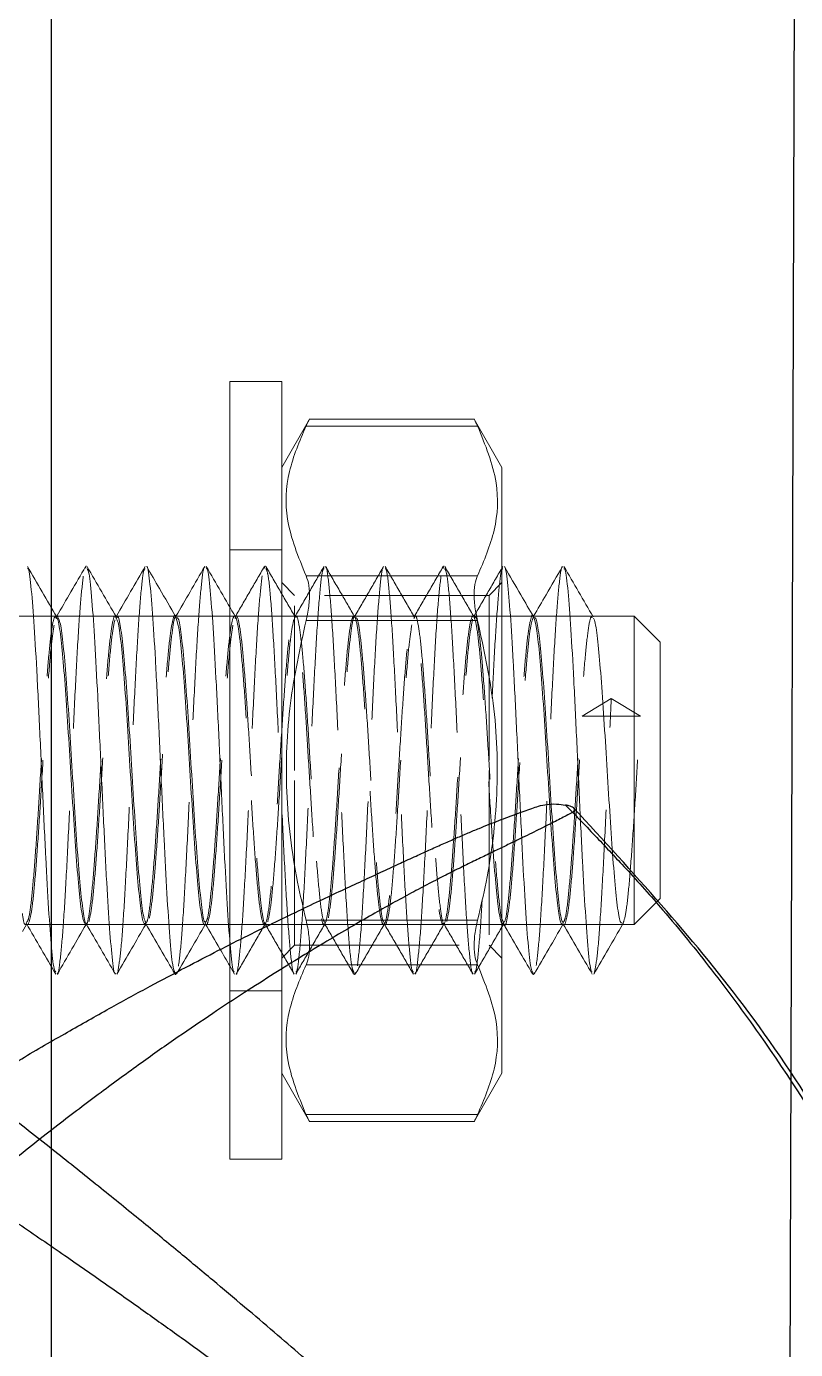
# Model space of a CAD drawing. Header units: millimetres. Extents: x 8981 to 59433, y 5244 to 14154.
# Drawn here: x 10676.2 to 10705.9, y 11665.5 to 11716.5 of the extents above; entities that cross this region are included whole.
import ezdxf

# ---------------------------------------------------------------- set-up
doc = ezdxf.new("R2010")
doc.units = ezdxf.units.MM
doc.linetypes.add('DASHED', pattern=[19.05, 12.7, -6.35])
doc.linetypes.add('HIDDEN', pattern=[9.525, 6.35, -3.175])
doc.layers.add('1实线层', color=7, linetype='Continuous', lineweight=30)
doc.layers.add('2虚线层', color=6, linetype='DASHED')
doc.layers.add('6细线层', color=4, linetype='Continuous')

# ---------------------------------------------------------------- blocks, each defined once
blk = doc.blocks.new('BD-10-630')
at = {"layer": 'Defpoints', "color": 7, "linetype": 'HIDDEN', "lineweight": 0}
for p, q in [((5.946, -63.264), (5.946, -49.508)), ((5.946, -63.246), (5.95, -61.006)), ((-5.946, -62.114), (-5.915, -62.132)), ((-5.946, -62.133), (-5.946, -64.395)), ((5.946, -63.283), (5.913, -63.264)), ((5.946, -65.545), (5.95, -63.305)), ((5.946, -65.564), (5.946, -63.319)), ((-5.946, -64.414), (-5.913, -64.434)), ((-5.946, -64.433), (-5.946, -66.695)), ((5.946, -65.583), (5.919, -65.568)), ((5.946, -67.845), (5.95, -65.605)), ((5.946, -67.864), (5.946, -65.606)), ((-5.946, -66.714), (-5.908, -66.736)), ((-5.946, -66.733), (-5.946, -68.995)), ((5.946, -67.883), (5.918, -67.867)), ((5.946, -81.659), (5.946, -67.899)), ((5.946, -70.145), (5.95, -67.905)), ((-5.946, -69.014), (-5.915, -69.032)), ((-5.946, -69.033), (-5.946, -80.495)), ((-8.5, -69.961), (-8.5, -71.961)), ((-7.545, -69.961), (-7.859, -70.143)), ((5.946, -72.445), (5.95, -70.205)), ((8.5, -71.961), (8.5, -69.961)), ((7.79, -71.292), (7.887, -71.321)), ((-7.246, -71.961), (-6.746, -72.461)), ((-6.746, -72.461), (0, -72.461)), ((-6.746, -72.461), (-6.746, -79.961)), ((0, -72.461), (6.746, -72.461)), ((6.746, -72.461), (7.246, -71.961)), ((6.746, -79.961), (6.746, -72.461)), ((-13.279, -79.519), (-13.279, -72.902)), ((-7.506, -79.519), (-7.506, -72.902)), ((-5.774, -79.519), (-5.774, -72.902)), ((5.774, -79.519), (5.774, -72.902)), ((5.946, -74.745), (5.95, -72.505)), ((7.506, -79.519), (7.506, -72.902)), ((13.279, -79.519), (13.279, -72.902)), ((-7.887, -74.772), (-7.792, -74.802)), ((5.946, -77.045), (5.95, -74.805)), ((5.946, -79.346), (5.95, -77.106)), ((7.786, -78.192), (7.887, -78.223)), ((5.946, -81.645), (5.95, -79.405)), ((-6.746, -79.961), (-7.246, -80.461)), ((0, -79.961), (-6.746, -79.961)), ((6.746, -79.961), (0, -79.961)), ((7.246, -80.461), (6.746, -79.961)), ((-5.946, -80.533), (-5.946, -82.795)), ((5.946, -81.683), (5.918, -81.667)), ((5.946, -83.964), (5.946, -81.664)), ((5.946, -83.946), (5.95, -81.706)), ((-5.946, -82.814), (-5.914, -82.833)), ((-5.946, -82.833), (-5.946, -85.095)), ((2.086, -83.561), (2.085, -85.801)), ((2.766, -84.68), (2.086, -83.561)), ((2.085, -85.801), (2.766, -84.68)), ((-5.946, -85.114), (-5.913, -85.133))]:
    blk.add_line(p, q, dxfattribs=at)
at = {"layer": 'Defpoints', "color": 7, "linetype": 'Continuous', "lineweight": 15}
for p, q in [((-6.211, -61.961), (-5.946, -62.114)), ((-5.946, -62.095), (-5.946, -62.133)), ((5.946, -63.319), (5.946, -63.264)), ((-5.946, -64.395), (-5.946, -64.433)), ((7.794, -64.392), (7.887, -64.419)), ((5.946, -65.606), (5.946, -65.564)), ((-5.946, -66.695), (-5.946, -66.733)), ((-7.887, -67.87), (-7.789, -67.902)), ((5.946, -67.899), (5.946, -67.864)), ((-5.946, -68.995), (-5.946, -69.033)), ((-15, -69.961), (-15, -71.961)), ((15, -69.961), (-15, -69.961)), ((15, -71.961), (15, -69.961)), ((15, -71.961), (-15, -71.961)), ((-11.685, -71.961), (-13.547, -73.035)), ((13.547, -73.035), (11.685, -71.961)), ((-13.279, -79.519), (-13.279, -72.902)), ((-7.506, -79.519), (-7.506, -72.902)), ((-5.774, -79.519), (-5.774, -72.902)), ((5.774, -79.519), (5.774, -72.902)), ((7.506, -79.519), (7.506, -72.902)), ((13.279, -79.519), (13.279, -72.902)), ((-13.547, -73.025), (-13.547, -79.396)), ((13.547, -79.396), (13.547, -73.025)), ((-13.547, -79.386), (-11.685, -80.461)), ((11.685, -80.461), (13.547, -79.386)), ((11.685, -80.461), (-11.685, -80.461)), ((-5.946, -80.495), (-5.946, -80.533)), ((-5.72, -80.461), (-5.861, -80.519)), ((-7.887, -81.674), (-7.795, -81.702)), ((5.946, -81.664), (5.946, -81.659)), ((-5.946, -82.795), (-5.946, -82.833)), ((5.946, -85.561), (5.946, -83.964)), ((-5.946, -85.095), (-5.946, -85.561)), ((-5.946, -85.561), (-4.946, -86.561)), ((-5.946, -85.561), (-0.908, -85.561)), ((-0.908, -85.561), (5.946, -85.561)), ((4.946, -86.561), (5.946, -85.561)), ((-0.756, -86.561), (-4.946, -86.561)), ((4.946, -86.561), (-0.756, -86.561))]:
    blk.add_line(p, q, dxfattribs=at)
at = {"layer": 'Defpoints', "color": 7, "linetype": 'HIDDEN', "lineweight": 0, "flags": 128}
for points in [[(-5.95, -62.155), (-5.948, -63.275), (-5.946, -64.395)], [(-5.95, -64.456), (-5.948, -65.576), (-5.946, -66.696)], [(-5.95, -66.755), (-5.948, -67.875), (-5.946, -68.995)], [(-5.95, -69.056), (-5.948, -70.176), (-5.946, -71.296)], [(-5.95, -71.355), (-5.948, -72.475), (-5.946, -73.595)], [(-5.95, -73.656), (-5.948, -74.776), (-5.946, -75.896)], [(-5.95, -75.955), (-5.948, -77.075), (-5.946, -78.195)], [(-5.95, -78.255), (-5.948, -79.376), (-5.946, -80.495)], [(-5.95, -80.555), (-5.948, -81.675), (-5.946, -82.795)], [(-5.95, -82.855), (-5.948, -83.975), (-5.946, -85.095)]]:
    blk.add_lwpolyline(points, dxfattribs=at)
at = {"layer": 'Defpoints', "color": 7, "linetype": 'Continuous', "lineweight": 15}
for points, knots in [([(-5.913, -62.114), (-6.237, -62.302), (-6.886, -62.679), (-7.534, -63.055), (-7.859, -63.243)], [0, 0, 0, 0, 0.499783, 1, 1, 1, 1]), ([(7.782, -62.151), (7.782, -62.164), (7.785, -62.214), (7.042, -62.303), (5.629, -62.413), (3.651, -62.525), (1.352, -62.637), (-1.077, -62.747), (-3.401, -62.86), (-5.427, -62.97), (-6.909, -63.083), (-7.728, -63.171), (-7.759, -63.225), (-7.768, -63.242)], [0, 0, 0, 0, 0.036464, 0.138728, 0.240667, 0.342787, 0.444886, 0.546845, 0.649091, 0.750905, 0.853278, 0.954968, 1, 1, 1, 1]), ([(-5.527, -61.961), (-5.565, -61.965), (-5.886, -62.007), (-6.025, -62.066), (-5.889, -62.117), (-5.851, -62.131)], [0, 0, 0, 0, 0.086194, 0.744417, 1, 1, 1, 1]), ([(5.915, -63.282), (6.24, -63.093), (6.89, -62.716), (7.54, -62.34), (7.865, -62.151)], [0, 0, 0, 0, 0.499769, 1, 1, 1, 1]), ([(-7.863, -63.303), (-7.538, -63.491), (-6.898, -63.862), (-6.259, -64.232), (-5.946, -64.414)], [0, 0, 0, 0, 0.50889, 1, 1, 1, 1]), ([(5.937, -63.305), (5.895, -63.339), (5.807, -63.41), (5.006, -63.523), (3.773, -63.631), (2.187, -63.746), (0.398, -63.854), (-1.423, -63.968), (-3.117, -64.076), (-4.529, -64.19), (-5.495, -64.299), (-5.962, -64.39), (-5.902, -64.441), (-5.885, -64.455)], [0, 0, 0, 0, 0.091462, 0.188801, 0.284955, 0.382258, 0.478461, 0.575708, 0.671981, 0.769152, 0.865517, 0.962592, 1, 1, 1, 1]), ([(5.861, -63.281), (5.86, -63.291), (5.857, -63.338), (5.305, -63.424), (4.244, -63.534), (2.752, -63.646), (1.019, -63.758), (-0.811, -63.868), (-2.564, -63.981), (-4.088, -64.091), (-5.219, -64.204), (-5.897, -64.309), (-5.905, -64.379), (-5.909, -64.412)], [0, 0, 0, 0, 0.027076, 0.125768, 0.224146, 0.322699, 0.421232, 0.51963, 0.618305, 0.716561, 0.815359, 0.913496, 1, 1, 1, 1]), ([(7.86, -64.393), (7.535, -64.205), (6.897, -63.835), (6.259, -63.465), (5.946, -63.283)], [0, 0, 0, 0, 0.508892, 1, 1, 1, 1]), ([(-5.915, -64.416), (-6.24, -64.604), (-6.889, -64.98), (-7.538, -65.357), (-7.863, -65.545)], [0, 0, 0, 0, 0.499745, 1, 1, 1, 1]), ([(7.779, -64.455), (7.734, -64.479), (7.621, -64.54), (6.629, -64.642), (5.004, -64.75), (2.899, -64.865), (0.528, -64.972), (-1.887, -65.087), (-4.131, -65.195), (-6.009, -65.309), (-7.268, -65.418), (-7.874, -65.499), (-7.829, -65.54), (-7.824, -65.544)], [0, 0, 0, 0, 0.067579, 0.170405, 0.271984, 0.374773, 0.476404, 0.579133, 0.680838, 0.783487, 0.885288, 0.987837, 1, 1, 1, 1]), ([(5.909, -65.586), (6.233, -65.397), (6.883, -65.02), (7.534, -64.643), (7.859, -64.455)], [0, 0, 0, 0, 0.499758, 1, 1, 1, 1]), ([(-7.857, -65.606), (-7.532, -65.794), (-6.895, -66.164), (-6.258, -66.533), (-5.946, -66.714)], [0, 0, 0, 0, 0.510169, 1, 1, 1, 1]), ([(5.844, -65.585), (5.813, -65.606), (5.728, -65.664), (4.995, -65.763), (3.773, -65.871), (2.185, -65.986), (0.398, -66.093), (-1.422, -66.208), (-3.115, -66.316), (-4.524, -66.43), (-5.498, -66.539), (-5.98, -66.638), (-5.898, -66.697), (-5.867, -66.719)], [0, 0, 0, 0, 0.0570373, 0.1557582, 0.2532773, 0.3519611, 0.4495304, 0.5481571, 0.6457977, 0.7443475, 0.8420805, 0.9405336, 1, 1, 1, 1]), ([(5.892, -65.605), (5.909, -65.616), (5.982, -65.664), (5.558, -65.746), (4.645, -65.861), (3.261, -65.969), (1.594, -66.084), (-0.229, -66.191), (-2.022, -66.307), (-3.641, -66.414), (-4.901, -66.529), (-5.703, -66.627), (-5.817, -66.692), (-5.865, -66.719)], [0, 0, 0, 0, 0.0292378, 0.1286883, 0.2290712, 0.3284395, 0.4288896, 0.5281972, 0.628694, 0.7279627, 0.828486, 0.9277373, 1, 1, 1, 1]), ([(7.865, -66.696), (7.541, -66.508), (6.901, -66.138), (6.261, -65.766), (5.946, -65.583)], [0, 0, 0, 0, 0.507258, 1, 1, 1, 1]), ([(-5.92, -66.718), (-6.244, -66.906), (-6.893, -67.283), (-7.541, -67.659), (-7.866, -67.847)], [0, 0, 0, 0, 0.499789, 1, 1, 1, 1]), ([(7.854, -66.754), (7.855, -66.755), (7.909, -66.793), (7.347, -66.865), (6.163, -66.98), (4.322, -67.088), (2.113, -67.203), (-0.303, -67.31), (-2.68, -67.425), (-4.826, -67.533), (-6.499, -67.648), (-7.583, -67.748), (-7.737, -67.816), (-7.805, -67.846)], [0, 0, 0, 0, 0.0017281, 0.1032242, 0.2056689, 0.3070815, 0.4095944, 0.5109453, 0.6135058, 0.714817, 0.8174045, 0.918698, 1, 1, 1, 1]), ([(5.912, -67.884), (6.277, -67.672), (6.926, -67.295), (7.576, -66.919), (7.86, -66.754)], [0, 0, 0, 0, 0.562532, 1, 1, 1, 1]), ([(-7.864, -67.902), (-7.539, -68.09), (-6.899, -68.461), (-6.26, -68.832), (-5.946, -69.014)], [0, 0, 0, 0, 0.508318, 1, 1, 1, 1]), ([(5.9, -67.883), (5.799, -67.918), (5.591, -67.989), (4.627, -68.101), (3.263, -68.209), (1.592, -68.324), (-0.228, -68.431), (-2.022, -68.547), (-3.633, -68.654), (-4.916, -68.769), (-5.716, -68.876), (-6.036, -68.968), (-5.891, -69.018), (-5.853, -69.032)], [0, 0, 0, 0, 0.091473, 0.18885, 0.285244, 0.382687, 0.479021, 0.576509, 0.672806, 0.77032, 0.8666, 0.96412, 1, 1, 1, 1]), ([(5.886, -67.904), (5.89, -67.927), (5.901, -67.987), (5.303, -68.086), (4.216, -68.197), (2.721, -68.309), (0.982, -68.42), (-0.85, -68.531), (-2.599, -68.643), (-4.122, -68.753), (-5.227, -68.866), (-5.824, -68.951), (-5.846, -69.001), (-5.852, -69.014)], [0, 0, 0, 0, 0.063035, 0.163575, 0.263707, 0.36411, 0.464397, 0.564645, 0.665083, 0.765181, 0.86575, 0.965719, 1, 1, 1, 1]), ([(7.862, -68.994), (7.538, -68.807), (6.899, -68.436), (6.26, -68.066), (5.946, -67.883)], [0, 0, 0, 0, 0.50753, 1, 1, 1, 1]), ([(7.78, -69.051), (7.779, -69.065), (7.776, -69.116), (7.019, -69.205), (5.592, -69.315), (3.607, -69.427), (1.302, -69.539), (-1.126, -69.65), (-3.446, -69.762), (-5.464, -69.872), (-6.934, -69.985), (-7.737, -70.073), (-7.762, -70.126), (-7.769, -70.142)], [0, 0, 0, 0, 0.038522, 0.140822, 0.242709, 0.344871, 0.446915, 0.54892, 0.651117, 0.75297, 0.8553, 0.957021, 1, 1, 1, 1]), ([(-5.913, -69.014), (-6.237, -69.203), (-6.781, -69.518), (-7.325, -69.833), (-7.545, -69.961)], [0, 0, 0, 0, 0.596019, 1, 1, 1, 1]), ([(5.915, -70.182), (6.24, -69.994), (6.89, -69.616), (7.54, -69.24), (7.865, -69.051)], [0, 0, 0, 0, 0.499769, 1, 1, 1, 1]), ([(-7.506, -72.902), (-8.089, -72.653), (-9.27, -72.148), (-11.231, -72.06), (-12.554, -72.604), (-13.279, -72.902)], [0, 0, 0, 0, 0.306592, 0.620438, 1, 1, 1, 1]), ([(5.774, -72.902), (4.719, -72.672), (2.547, -72.197), (-0.861, -72.069), (-3.663, -72.406), (-5.288, -72.788), (-5.774, -72.902)], [0, 0, 0, 0, 0.277269, 0.570701, 0.871885, 1, 1, 1, 1]), ([(13.279, -72.902), (12.696, -72.653), (11.515, -72.148), (9.554, -72.06), (8.23, -72.604), (7.506, -72.902)], [0, 0, 0, 0, 0.306592, 0.620438, 1, 1, 1, 1]), ([(-13.279, -72.902), (-13.371, -72.948), (-13.526, -73.025), (-13.526, -73.025), (-13.527, -73.025)], [0, 0, 0, 0, 0.589066, 1, 1, 1, 1]), ([(-5.774, -72.902), (-5.977, -72.945), (-6.384, -73.031), (-6.946, -73.046), (-7.31, -72.988), (-7.46, -72.922), (-7.506, -72.902)], [0, 0, 0, 0, 0.294103, 0.588742, 0.87566, 1, 1, 1, 1]), ([(7.506, -72.902), (7.388, -72.945), (7.154, -73.031), (6.622, -73.046), (6.14, -72.988), (5.859, -72.922), (5.774, -72.902)], [0, 0, 0, 0, 0.294089, 0.588729, 0.875646, 1, 1, 1, 1]), ([(13.527, -73.025), (13.532, -73.028), (13.557, -73.041), (13.447, -72.986), (13.318, -72.922), (13.279, -72.902)], [0, 0, 0, 0, 0.178696, 0.751667, 1, 1, 1, 1]), ([(-13.527, -79.396), (-13.532, -79.393), (-13.557, -79.381), (-13.447, -79.435), (-13.318, -79.499), (-13.279, -79.519)], [0, 0, 0, 0, 0.178696, 0.751667, 1, 1, 1, 1]), ([(-13.279, -79.519), (-12.696, -79.768), (-11.515, -80.274), (-9.554, -80.361), (-8.23, -79.817), (-7.506, -79.519)], [0, 0, 0, 0, 0.306592, 0.620438, 1, 1, 1, 1]), ([(-7.506, -79.519), (-7.388, -79.476), (-7.154, -79.39), (-6.622, -79.376), (-6.14, -79.433), (-5.859, -79.499), (-5.774, -79.519)], [0, 0, 0, 0, 0.294089, 0.588729, 0.875647, 1, 1, 1, 1]), ([(-5.774, -79.519), (-5.288, -79.633), (-3.692, -80.008), (-0.891, -80.351), (2.518, -80.231), (4.719, -79.75), (5.774, -79.519)], [0, 0, 0, 0, 0.128116, 0.42174, 0.72273, 1, 1, 1, 1]), ([(5.774, -79.519), (5.977, -79.476), (6.384, -79.39), (6.946, -79.376), (7.31, -79.433), (7.46, -79.499), (7.506, -79.519)], [0, 0, 0, 0, 0.294103, 0.588743, 0.87566, 1, 1, 1, 1]), ([(7.506, -79.519), (8.089, -79.768), (9.27, -80.274), (11.231, -80.361), (12.554, -79.817), (13.279, -79.519)], [0, 0, 0, 0, 0.306592, 0.620438, 1, 1, 1, 1]), ([(13.279, -79.519), (13.371, -79.473), (13.526, -79.396), (13.526, -79.396), (13.527, -79.396)], [0, 0, 0, 0, 0.589066, 1, 1, 1, 1]), ([(-2.425, -80.075), (-2.664, -80.09), (-3.469, -80.143), (-4.565, -80.235), (-5.533, -80.344), (-6.001, -80.447), (-5.896, -80.51), (-5.852, -80.536)], [0, 0, 0, 0, 0.102434, 0.345209, 0.585699, 0.828267, 1, 1, 1, 1]), ([(-5.92, -80.518), (-6.244, -80.706), (-6.893, -81.083), (-7.541, -81.459), (-7.866, -81.647)], [0, 0, 0, 0, 0.499784, 1, 1, 1, 1]), ([(7.841, -80.555), (7.843, -80.557), (7.893, -80.596), (7.312, -80.67), (6.097, -80.784), (4.237, -80.893), (2.016, -81.007), (-0.404, -81.115), (-2.775, -81.23), (-4.906, -81.337), (-6.556, -81.453), (-7.604, -81.551), (-7.739, -81.618), (-7.797, -81.646)], [0, 0, 0, 0, 0.005559, 0.107147, 0.209567, 0.311058, 0.413559, 0.514975, 0.617537, 0.718899, 0.8215, 0.922831, 1, 1, 1, 1]), ([(5.911, -81.685), (6.195, -81.52), (6.844, -81.143), (7.494, -80.766), (7.86, -80.555)], [0, 0, 0, 0, 0.437538, 1, 1, 1, 1]), ([(-7.864, -81.702), (-7.539, -81.891), (-6.899, -82.261), (-6.26, -82.632), (-5.946, -82.814)], [0, 0, 0, 0, 0.508374, 1, 1, 1, 1]), ([(5.909, -81.683), (5.798, -81.719), (5.572, -81.792), (4.579, -81.905), (3.198, -82.014), (1.518, -82.128), (-0.304, -82.236), (-2.093, -82.351), (-3.694, -82.459), (-4.96, -82.574), (-5.738, -82.681), (-6.04, -82.771), (-5.892, -82.82), (-5.856, -82.832)], [0, 0, 0, 0, 0.095264, 0.192611, 0.289071, 0.386495, 0.482884, 0.580366, 0.676703, 0.774223, 0.870531, 0.968069, 1, 1, 1, 1]), ([(5.89, -81.704), (5.89, -81.729), (5.89, -81.79), (5.267, -81.891), (4.161, -82.001), (2.654, -82.113), (0.907, -82.224), (-0.924, -82.336), (-2.667, -82.447), (-4.177, -82.558), (-5.263, -82.67), (-5.839, -82.755), (-5.853, -82.803), (-5.856, -82.814)], [0, 0, 0, 0, 0.067309, 0.167883, 0.267889, 0.36834, 0.468488, 0.568796, 0.669102, 0.769252, 0.869701, 0.969709, 1, 1, 1, 1]), ([(7.863, -82.795), (7.498, -82.583), (6.859, -82.213), (6.22, -81.842), (5.946, -81.683)], [0, 0, 0, 0, 0.570544, 1, 1, 1, 1]), ([(-5.914, -82.815), (-6.238, -83.003), (-6.886, -83.379), (-7.535, -83.755), (-7.859, -83.943)], [0, 0, 0, 0, 0.499791, 1, 1, 1, 1]), ([(7.777, -82.851), (7.773, -82.866), (7.758, -82.919), (6.973, -83.01), (5.519, -83.12), (3.518, -83.232), (1.203, -83.343), (-1.225, -83.455), (-3.537, -83.566), (-5.537, -83.677), (-6.981, -83.789), (-7.756, -83.876), (-7.769, -83.928), (-7.773, -83.942)], [0, 0, 0, 0, 0.042637, 0.145, 0.246787, 0.349025, 0.450956, 0.553049, 0.65514, 0.757073, 0.859309, 0.961098, 1, 1, 1, 1]), ([(5.915, -83.982), (6.24, -83.794), (6.89, -83.416), (7.54, -83.04), (7.865, -82.851)], [0, 0, 0, 0, 0.499768, 1, 1, 1, 1]), ([(-7.864, -84.002), (-7.538, -84.191), (-6.899, -84.561), (-6.26, -84.932), (-5.946, -85.114)], [0, 0, 0, 0, 0.5086653, 1, 1, 1, 1]), ([(5.855, -83.981), (5.851, -83.994), (5.836, -84.043), (5.254, -84.131), (4.161, -84.241), (2.651, -84.353), (0.907, -84.464), (-0.923, -84.576), (-2.667, -84.687), (-4.172, -84.798), (-5.271, -84.91), (-5.888, -85.008), (-5.885, -85.07), (-5.884, -85.095)], [0, 0, 0, 0, 0.033649, 0.133955, 0.233695, 0.333878, 0.433759, 0.5338, 0.633838, 0.733721, 0.833903, 0.933644, 1, 1, 1, 1])]:
    blk.add_open_spline(points, degree=3, knots=knots, dxfattribs=at)
at = {"layer": 'Defpoints', "color": 7, "linetype": 'HIDDEN', "lineweight": 0}
for points, knots in [([(-5.928, -62.186), (-5.824, -62.223), (-5.616, -62.296), (-4.643, -62.41), (-3.281, -62.518), (-1.611, -62.633), (0.209, -62.74), (2.007, -62.855), (3.615, -62.963), (4.903, -63.075), (5.371, -63.146), (5.597, -63.18)], [0, 0, 0, 0, 0.111408, 0.22389, 0.335209, 0.447763, 0.559018, 0.671621, 0.782836, 0.895465, 1, 1, 1, 1]), ([(-5.851, -62.131), (-5.821, -62.153), (-5.739, -62.212), (-5.006, -62.312), (-3.788, -62.42), (-2.203, -62.534), (-0.417, -62.642), (1.404, -62.757), (3.099, -62.865), (4.511, -62.979), (5.493, -63.088), (5.989, -63.191), (5.899, -63.255), (5.861, -63.281)], [0, 0, 0, 0, 0.058365, 0.155763, 0.251986, 0.349344, 0.44562, 0.542919, 0.639268, 0.736488, 0.832932, 0.930053, 1, 1, 1, 1]), ([(5.855, -63.265), (5.911, -63.276), (5.975, -63.29), (5.942, -63.303), (5.937, -63.305)], [0, 0, 0, 0, 0.866207, 1, 1, 1, 1]), ([(-7.855, -63.303), (-7.857, -63.304), (-7.914, -63.342), (-7.357, -63.414), (-6.179, -63.529), (-4.343, -63.637), (-2.137, -63.752), (0.277, -63.859), (2.66, -63.974), (4.794, -64.082), (6.53, -64.197), (7.168, -64.269), (7.485, -64.305)], [0, 0, 0, 0, 0.002335, 0.112749, 0.224223, 0.334549, 0.446094, 0.556357, 0.66795, 0.778173, 0.889792, 1, 1, 1, 1]), ([(-5.909, -64.412), (-5.915, -64.417), (-5.971, -64.459), (-5.553, -64.535), (-4.656, -64.65), (-3.274, -64.758), (-1.611, -64.873), (0.209, -64.98), (2.004, -65.095), (3.618, -65.203), (4.904, -65.318), (5.712, -65.425), (6.036, -65.518), (5.887, -65.57), (5.844, -65.585)], [0, 0, 0, 0, 0.011943, 0.106394, 0.201756, 0.296132, 0.391555, 0.485876, 0.58134, 0.675628, 0.771115, 0.865389, 0.960878, 1, 1, 1, 1]), ([(-5.845, -64.523), (-5.68, -64.56), (-5.35, -64.635), (-4.219, -64.746), (-2.741, -64.857), (-1, -64.969), (0.83, -65.08), (2.586, -65.192), (4.095, -65.302), (5.265, -65.415), (5.629, -65.488), (5.81, -65.525)], [0, 0, 0, 0, 0.111358, 0.222313, 0.333518, 0.444647, 0.555677, 0.666969, 0.777837, 0.889271, 1, 1, 1, 1]), ([(-7.749, -65.642), (-7.53, -65.679), (-7.093, -65.754), (-5.594, -65.864), (-3.634, -65.976), (-1.326, -66.088), (1.101, -66.198), (3.424, -66.311), (5.445, -66.421), (6.923, -66.534), (7.739, -66.623), (7.766, -66.678), (7.774, -66.696)], [0, 0, 0, 0, 0.105894, 0.211406, 0.317154, 0.422831, 0.528414, 0.634245, 0.739675, 0.845641, 0.950938, 1, 1, 1, 1]), ([(-5.867, -66.719), (-5.867, -66.734), (-5.868, -66.785), (-5.301, -66.875), (-4.229, -66.986), (-2.736, -67.097), (-1, -67.209), (0.83, -67.32), (2.583, -67.432), (4.096, -67.542), (5.248, -67.655), (5.86, -67.764), (6.063, -67.842), (5.908, -67.881), (5.9, -67.883)], [0, 0, 0, 0, 0.037443, 0.13338, 0.228969, 0.324773, 0.420512, 0.516166, 0.612046, 0.707559, 0.803561, 0.898956, 0.99506, 1, 1, 1, 1]), ([(-5.7, -66.86), (-5.475, -66.898), (-5.027, -66.974), (-3.75, -67.082), (-2.172, -67.197), (-0.379, -67.305), (1.442, -67.419), (3.132, -67.527), (4.547, -67.642), (5.484, -67.75), (5.937, -67.828), (5.911, -67.866), (5.91, -67.867)], [0, 0, 0, 0, 0.111398, 0.221429, 0.332789, 0.442873, 0.554172, 0.664333, 0.775549, 0.88581, 0.99692, 1, 1, 1, 1]), ([(-7.557, -67.979), (-7.258, -68.017), (-6.664, -68.093), (-4.972, -68.201), (-2.879, -68.316), (-0.502, -68.423), (1.912, -68.538), (4.152, -68.646), (6.026, -68.761), (7.277, -68.869), (7.878, -68.949), (7.832, -68.99), (7.828, -68.994)], [0, 0, 0, 0, 0.1104355, 0.2195201, 0.3299177, 0.4390545, 0.549392, 0.6586046, 0.7688598, 0.8781717, 0.9883225, 1, 1, 1, 1]), ([(-5.853, -69.032), (-5.819, -69.054), (-5.731, -69.113), (-4.986, -69.214), (-3.758, -69.322), (-2.168, -69.437), (-0.379, -69.545), (1.44, -69.659), (3.133, -69.767), (4.533, -69.882), (5.52, -69.99), (5.999, -70.104), (5.928, -70.213), (5.313, -70.326), (4.21, -70.437), (2.721, -70.549), (0.981, -70.66), (-0.849, -70.771), (-2.599, -70.883), (-4.113, -70.993), (-5.247, -71.106), (-5.901, -71.215), (-6.013, -71.329), (-5.573, -71.438), (-4.622, -71.552), (-3.245, -71.66), (-1.574, -71.775), (0.247, -71.883), (2.039, -71.998), (3.65, -72.105), (4.921, -72.22), (5.744, -72.328), (6.038, -72.443), (5.777, -72.55), (4.989, -72.666), (3.739, -72.773), (2.151, -72.888), (0.36, -72.996), (-1.459, -73.11), (-3.149, -73.219), (-4.545, -73.333), (-5.528, -73.442), (-6.001, -73.555), (-5.924, -73.665), (-5.304, -73.778), (-4.196, -73.888), (-2.704, -74), (-0.962, -74.111), (0.867, -74.222), (2.616, -74.334), (4.127, -74.444), (5.257, -74.557), (5.905, -74.667), (6.011, -74.78), (5.565, -74.889), (4.61, -75.003), (3.229, -75.111), (1.556, -75.226), (-0.266, -75.334), (-2.057, -75.449), (-3.665, -75.556), (-4.932, -75.672), (-5.75, -75.779), (-6.038, -75.894), (-5.772, -76.001), (-4.978, -76.117), (-3.724, -76.224), (-2.133, -76.339), (-0.341, -76.447), (1.477, -76.562), (3.165, -76.67), (4.558, -76.784), (5.536, -76.893), (6.003, -77.006), (5.921, -77.116), (5.295, -77.229), (4.182, -77.339), (2.687, -77.451), (0.944, -77.562), (-0.886, -77.673), (-2.633, -77.785), (-4.141, -77.895), (-5.266, -78.008), (-5.909, -78.118), (-6.01, -78.231), (-5.558, -78.34), (-4.598, -78.454), (-3.213, -78.562), (-1.537, -78.677), (0.285, -78.785), (2.075, -78.9), (3.68, -79.007), (4.943, -79.123), (5.756, -79.23), (6.038, -79.345), (5.766, -79.453), (4.967, -79.568), (3.71, -79.675), (2.114, -79.79), (0.328, -79.898), (-1.258, -79.997), (-2.115, -80.054), (-2.425, -80.075)], [0, 0, 0, 0, 0.0062836, 0.0164267, 0.0264453, 0.0365849, 0.0466083, 0.0567423, 0.0667727, 0.0768992, 0.0869388, 0.0970556, 0.1071065, 0.1172117, 0.127276, 0.1373676, 0.1474475, 0.1575234, 0.1676185, 0.1776794, 0.1877876, 0.1978355, 0.2079549, 0.217992, 0.2281205, 0.238149, 0.2482846, 0.2583066, 0.2684473, 0.2784651, 0.2886087, 0.2986244, 0.3087689, 0.3187847, 0.3289281, 0.3389462, 0.3490865, 0.359109, 0.369244, 0.3792732, 0.389401, 0.399439, 0.4095575, 0.4196064, 0.4297136, 0.4397757, 0.4498695, 0.4599468, 0.4700254, 0.4801182, 0.4901813, 0.5002875, 0.5103374, 0.5204551, 0.5304938, 0.540621, 0.5506507, 0.5607853, 0.5708082, 0.5809482, 0.5909665, 0.6011098, 0.6111257, 0.6212702, 0.6312858, 0.6414296, 0.6514471, 0.6615881, 0.6716097, 0.6817457, 0.6917737, 0.7019028, 0.7119392, 0.7220593, 0.7321064, 0.7422155, 0.7522754, 0.7623714, 0.7724462, 0.7825273, 0.7926178, 0.8026832, 0.8127875, 0.8228392, 0.8329553, 0.8429956, 0.8531215, 0.8631524, 0.873286, 0.8833099, 0.8934491, 0.903468, 0.9136109, 0.923627, 0.9337715, 0.943787, 0.953931, 0.9639481, 0.9740896, 0.9841105, 0.9942474, 1, 1, 1, 1]), ([(-5.925, -69.089), (-5.817, -69.125), (-5.601, -69.198), (-4.619, -69.312), (-3.249, -69.42), (-1.574, -69.535), (0.247, -69.643), (2.042, -69.758), (3.645, -69.865), (4.921, -69.977), (5.381, -70.047), (5.602, -70.081)], [0, 0, 0, 0, 0.111554, 0.224123, 0.335581, 0.448228, 0.559614, 0.672318, 0.783657, 0.896394, 1, 1, 1, 1]), ([(-7.848, -70.203), (-7.851, -70.204), (-7.906, -70.243), (-7.34, -70.316), (-6.146, -70.431), (-4.301, -70.539), (-2.089, -70.654), (0.327, -70.761), (2.707, -70.877), (4.834, -70.984), (6.559, -71.099), (7.188, -71.171), (7.5, -71.207)], [0, 0, 0, 0, 0.004736, 0.114914, 0.226091, 0.336173, 0.447428, 0.55744, 0.66875, 0.778715, 0.890058, 1, 1, 1, 1]), ([(-7.863, -70.203), (-7.538, -70.391), (-6.888, -70.768), (-6.238, -71.145), (-5.913, -71.333)], [0, 0, 0, 0, 0.500242, 1, 1, 1, 1]), ([(5.853, -70.164), (5.892, -70.177), (6.047, -70.227), (5.757, -70.31), (4.999, -70.426), (3.74, -70.533), (2.153, -70.648), (0.36, -70.756), (-1.46, -70.87), (-3.149, -70.979), (-4.554, -71.093), (-5.509, -71.201), (-5.967, -71.291), (-5.903, -71.341), (-5.886, -71.355)], [0, 0, 0, 0, 0.031192, 0.1241, 0.218192, 0.311121, 0.405184, 0.498155, 0.59217, 0.685202, 0.779149, 0.872264, 0.966125, 1, 1, 1, 1]), ([(7.859, -71.293), (7.535, -71.105), (6.886, -70.729), (6.237, -70.352), (5.912, -70.164)], [0, 0, 0, 0, 0.500245, 1, 1, 1, 1]), ([(-5.915, -71.315), (-6.239, -71.504), (-6.888, -71.88), (-7.538, -72.256), (-7.862, -72.445)], [0, 0, 0, 0, 0.499745, 1, 1, 1, 1]), ([(7.782, -71.355), (7.733, -71.38), (7.611, -71.441), (6.602, -71.544), (4.965, -71.652), (2.852, -71.767), (0.478, -71.875), (-1.936, -71.989), (-4.174, -72.097), (-6.043, -72.212), (-7.286, -72.32), (-7.882, -72.4), (-7.835, -72.441), (-7.83, -72.444)], [0, 0, 0, 0, 0.069803, 0.172637, 0.274203, 0.377004, 0.478615, 0.581363, 0.683042, 0.785716, 0.887484, 0.990065, 1, 1, 1, 1]), ([(-5.838, -71.425), (-5.669, -71.462), (-5.332, -71.537), (-4.192, -71.648), (-2.707, -71.76), (-0.962, -71.871), (0.867, -71.982), (2.62, -72.094), (4.123, -72.204), (5.284, -72.317), (5.64, -72.39), (5.818, -72.427)], [0, 0, 0, 0, 0.111397, 0.222297, 0.333548, 0.444616, 0.555697, 0.666936, 0.777847, 0.889235, 1, 1, 1, 1]), ([(5.909, -72.486), (6.234, -72.297), (6.884, -71.92), (7.534, -71.543), (7.859, -71.355)], [0, 0, 0, 0, 0.499757, 1, 1, 1, 1]), ([(-7.857, -72.506), (-7.532, -72.694), (-6.882, -73.071), (-6.232, -73.448), (-5.908, -73.636)], [0, 0, 0, 0, 0.500222, 1, 1, 1, 1]), ([(-7.775, -72.506), (-7.773, -72.518), (-7.764, -72.568), (-7.006, -72.656), (-5.575, -72.767), (-3.585, -72.879), (-1.277, -72.99), (1.151, -73.101), (3.469, -73.213), (5.482, -73.323), (6.947, -73.436), (7.748, -73.525), (7.768, -73.579), (7.775, -73.596)], [0, 0, 0, 0, 0.035381, 0.137795, 0.239754, 0.342034, 0.444147, 0.546272, 0.648542, 0.750511, 0.852916, 0.954752, 1, 1, 1, 1]), ([(5.89, -72.505), (5.907, -72.516), (5.978, -72.565), (5.544, -72.649), (4.62, -72.763), (3.229, -72.871), (1.557, -72.986), (-0.267, -73.094), (-2.057, -73.209), (-3.671, -73.316), (-4.922, -73.431), (-5.711, -73.528), (-5.819, -73.592), (-5.863, -73.619)], [0, 0, 0, 0, 0.03127, 0.130755, 0.231116, 0.330512, 0.430947, 0.530275, 0.630764, 0.730046, 0.830567, 0.929826, 1, 1, 1, 1]), ([(7.865, -73.596), (7.541, -73.408), (6.892, -73.032), (6.243, -72.656), (5.919, -72.467)], [0, 0, 0, 0, 0.500244, 1, 1, 1, 1]), ([(-5.92, -73.618), (-6.244, -73.806), (-6.893, -74.183), (-7.541, -74.559), (-7.866, -74.747)], [0, 0, 0, 0, 0.499786, 1, 1, 1, 1]), ([(7.847, -73.655), (7.849, -73.656), (7.901, -73.694), (7.33, -73.768), (6.13, -73.882), (4.279, -73.99), (2.065, -74.105), (-0.353, -74.213), (-2.728, -74.328), (-4.866, -74.435), (-6.528, -74.55), (-7.593, -74.65), (-7.738, -74.717), (-7.801, -74.746)], [0, 0, 0, 0, 0.003639, 0.10518, 0.207614, 0.309065, 0.411573, 0.512955, 0.615517, 0.716853, 0.819449, 0.92076, 1, 1, 1, 1]), ([(-5.69, -73.762), (-5.461, -73.801), (-5.005, -73.876), (-3.72, -73.984), (-2.136, -74.099), (-0.341, -74.207), (1.479, -74.322), (3.164, -74.43), (4.572, -74.544), (5.498, -74.652), (5.944, -74.729), (5.916, -74.766), (5.915, -74.767)], [0, 0, 0, 0, 0.111645, 0.221901, 0.333515, 0.443816, 0.555376, 0.665746, 0.77723, 0.887694, 0.999078, 1, 1, 1, 1]), ([(5.911, -74.784), (6.228, -74.601), (6.877, -74.224), (7.527, -73.847), (7.86, -73.655)], [0, 0, 0, 0, 0.48764, 1, 1, 1, 1]), ([(-7.864, -74.802), (-7.539, -74.991), (-6.889, -75.367), (-6.239, -75.744), (-5.914, -75.932)], [0, 0, 0, 0, 0.500217, 1, 1, 1, 1]), ([(-7.543, -74.881), (-7.239, -74.919), (-6.636, -74.995), (-4.932, -75.103), (-2.832, -75.218), (-0.452, -75.326), (1.96, -75.441), (4.195, -75.549), (6.059, -75.663), (7.296, -75.771), (7.886, -75.851), (7.837, -75.891), (7.834, -75.894)], [0, 0, 0, 0, 0.1106783, 0.219984, 0.3306313, 0.4399819, 0.5505759, 0.659995, 0.7705136, 0.8800249, 0.9904457, 1, 1, 1, 1]), ([(5.888, -74.804), (5.89, -74.828), (5.896, -74.889), (5.285, -74.989), (4.189, -75.099), (2.688, -75.211), (0.945, -75.322), (-0.887, -75.433), (-2.633, -75.545), (-4.15, -75.655), (-5.245, -75.768), (-5.832, -75.853), (-5.849, -75.902), (-5.854, -75.914)], [0, 0, 0, 0, 0.065031, 0.165604, 0.265688, 0.366132, 0.466364, 0.566659, 0.667048, 0.767186, 0.867712, 0.967715, 1, 1, 1, 1]), ([(7.862, -75.895), (7.538, -75.707), (6.89, -75.331), (6.242, -74.955), (5.918, -74.767)], [0, 0, 0, 0, 0.500184, 1, 1, 1, 1]), ([(-5.914, -75.915), (-6.238, -76.103), (-6.886, -76.479), (-7.535, -76.855), (-7.859, -77.043)], [0, 0, 0, 0, 0.499788, 1, 1, 1, 1]), ([(7.778, -75.951), (7.776, -75.966), (7.767, -76.017), (6.997, -76.108), (5.556, -76.218), (3.562, -76.33), (1.253, -76.441), (-1.176, -76.552), (-3.491, -76.664), (-5.5, -76.774), (-6.957, -76.887), (-7.747, -76.975), (-7.765, -77.027), (-7.771, -77.042)], [0, 0, 0, 0, 0.0405799, 0.1429128, 0.2447493, 0.3469508, 0.448938, 0.5509879, 0.6531336, 0.7550254, 0.8573103, 0.9590648, 1, 1, 1, 1]), ([(-5.921, -75.991), (-5.81, -76.027), (-5.586, -76.1), (-4.594, -76.214), (-3.217, -76.323), (-1.538, -76.437), (0.285, -76.545), (2.078, -76.66), (3.675, -76.768), (4.94, -76.879), (5.392, -76.949), (5.607, -76.982)], [0, 0, 0, 0, 0.111701, 0.224354, 0.335951, 0.44869, 0.560208, 0.67301, 0.784473, 0.897316, 1, 1, 1, 1]), ([(5.915, -77.082), (6.24, -76.894), (6.89, -76.516), (7.54, -76.14), (7.865, -75.951)], [0, 0, 0, 0, 0.49977, 1, 1, 1, 1]), ([(-7.841, -77.102), (-7.845, -77.105), (-7.898, -77.144), (-7.323, -77.219), (-6.113, -77.333), (-4.258, -77.441), (-2.04, -77.556), (0.378, -77.664), (2.755, -77.779), (4.874, -77.886), (6.588, -78.001), (7.208, -78.074), (7.515, -78.11)], [0, 0, 0, 0, 0.007121, 0.117066, 0.227945, 0.337789, 0.448752, 0.558517, 0.669543, 0.779254, 0.890319, 1, 1, 1, 1]), ([(-7.864, -77.103), (-7.538, -77.291), (-6.888, -77.668), (-6.238, -78.045), (-5.913, -78.233)], [0, 0, 0, 0, 0.500242, 1, 1, 1, 1]), ([(5.851, -77.064), (5.891, -77.078), (6.045, -77.129), (5.747, -77.213), (4.977, -77.328), (3.71, -77.435), (2.117, -77.55), (0.322, -77.658), (-1.497, -77.773), (-3.182, -77.881), (-4.58, -77.995), (-5.524, -78.104), (-5.972, -78.193), (-5.905, -78.242), (-5.888, -78.255)], [0, 0, 0, 0, 0.033181, 0.12606, 0.220131, 0.313025, 0.407072, 0.500001, 0.594006, 0.686991, 0.780934, 0.873994, 0.967857, 1, 1, 1, 1]), ([(7.859, -78.193), (7.535, -78.005), (6.885, -77.629), (6.237, -77.252), (5.912, -77.064)], [0, 0, 0, 0, 0.500243, 1, 1, 1, 1]), ([(7.785, -78.255), (7.731, -78.281), (7.601, -78.343), (6.574, -78.447), (4.925, -78.554), (2.805, -78.669), (0.427, -78.777), (-1.985, -78.892), (-4.217, -79), (-6.076, -79.114), (-7.305, -79.222), (-7.89, -79.302), (-7.84, -79.341), (-7.837, -79.344)], [0, 0, 0, 0, 0.072036, 0.174873, 0.276427, 0.379239, 0.480831, 0.583596, 0.685249, 0.787948, 0.889683, 0.992294, 1, 1, 1, 1]), ([(-5.915, -78.215), (-6.239, -78.404), (-6.888, -78.78), (-7.537, -79.156), (-7.862, -79.344)], [0, 0, 0, 0, 0.499744, 1, 1, 1, 1]), ([(-5.831, -78.327), (-5.658, -78.365), (-5.314, -78.44), (-4.165, -78.55), (-2.674, -78.662), (-0.925, -78.773), (0.904, -78.884), (2.654, -78.996), (4.15, -79.107), (5.303, -79.219), (5.652, -79.293), (5.826, -79.329)], [0, 0, 0, 0, 0.111434, 0.222282, 0.333576, 0.444585, 0.555717, 0.6669, 0.777857, 0.889196, 1, 1, 1, 1]), ([(5.909, -79.386), (6.234, -79.197), (6.884, -78.82), (7.534, -78.443), (7.859, -78.255)], [0, 0, 0, 0, 0.499756, 1, 1, 1, 1]), ([(-7.857, -79.406), (-7.532, -79.594), (-6.882, -79.971), (-6.232, -80.348), (-5.907, -80.536)], [0, 0, 0, 0, 0.500224, 1, 1, 1, 1]), ([(-7.773, -79.406), (-7.769, -79.419), (-7.757, -79.469), (-6.959, -79.559), (-5.965, -79.641), (-5.141, -79.687), (-4.982, -79.696)], [0, 0, 0, 0, 0.140766, 0.525786, 0.908787, 1, 1, 1, 1]), ([(5.888, -79.405), (5.905, -79.417), (5.973, -79.467), (5.53, -79.551), (4.595, -79.665), (3.197, -79.774), (1.52, -79.888), (-0.305, -79.996), (-2.092, -80.111), (-3.706, -80.219), (-4.925, -80.334), (-5.614, -80.411), (-5.706, -80.454), (-5.72, -80.461)], [0, 0, 0, 0, 0.034915, 0.139875, 0.245699, 0.350559, 0.456466, 0.561248, 0.667218, 0.771944, 0.877955, 0.982649, 1, 1, 1, 1]), ([(7.865, -80.496), (7.541, -80.308), (6.892, -79.932), (6.243, -79.556), (5.918, -79.367)], [0, 0, 0, 0, 0.500246, 1, 1, 1, 1]), ([(2.79, -80.082), (3.017, -80.093), (4.013, -80.141), (5.508, -80.226), (6.974, -80.338), (7.757, -80.427), (7.771, -80.48), (7.776, -80.496)], [0, 0, 0, 0, 0.079524, 0.348343, 0.618083, 0.886532, 1, 1, 1, 1]), ([(-5.949, -80.555), (-5.949, -80.555), (-6.04, -80.594), (-5.722, -80.663), (-4.971, -80.779), (-3.693, -80.886), (-2.1, -81.002), (-0.302, -81.109), (1.514, -81.224), (3.201, -81.332), (4.579, -81.446), (5.578, -81.555), (5.804, -81.63), (5.918, -81.668)], [0, 0, 0, 0, 0.000147, 0.09955, 0.200231, 0.299647, 0.400306, 0.499755, 0.600372, 0.699878, 0.800432, 0.900015, 1, 1, 1, 1]), ([(-5.852, -80.536), (-5.849, -80.546), (-5.834, -80.594), (-5.261, -80.68), (-4.175, -80.79), (-2.668, -80.902), (-0.925, -81.013), (0.904, -81.124), (2.651, -81.236), (4.151, -81.347), (5.286, -81.459), (5.873, -81.569), (6.065, -81.645), (5.911, -81.683), (5.909, -81.683)], [0, 0, 0, 0, 0.027723, 0.125072, 0.221909, 0.319136, 0.416114, 0.513199, 0.610329, 0.707262, 0.804528, 0.901327, 0.998709, 1, 1, 1, 1]), ([(-7.528, -81.784), (-7.22, -81.822), (-6.607, -81.898), (-4.892, -82.005), (-2.785, -82.12), (-0.401, -82.228), (2.009, -82.343), (4.238, -82.451), (6.093, -82.565), (7.314, -82.674), (7.894, -82.753), (7.843, -82.792), (7.84, -82.795)], [0, 0, 0, 0, 0.110919, 0.220447, 0.331342, 0.440908, 0.551756, 0.661384, 0.772163, 0.881875, 0.992564, 1, 1, 1, 1]), ([(-5.917, -82.893), (-5.802, -82.929), (-5.571, -83.003), (-4.57, -83.116), (-3.184, -83.225), (-1.503, -83.339), (0.332, -83.448), (1.499, -83.523), (2.086, -83.561)], [0, 0, 0, 0, 0.166024, 0.333359, 0.499218, 0.666692, 0.832421, 1, 1, 1, 1]), ([(-5.856, -82.832), (-5.816, -82.856), (-5.715, -82.917), (-4.944, -83.019), (-3.698, -83.126), (-2.097, -83.242), (-0.303, -83.349), (1.514, -83.464), (3.196, -83.572), (4.589, -83.686), (5.527, -83.795), (5.97, -83.884), (5.902, -83.933), (5.885, -83.945)], [0, 0, 0, 0, 0.066403, 0.167023, 0.266379, 0.366977, 0.466367, 0.566923, 0.666369, 0.766863, 0.866385, 0.966796, 1, 1, 1, 1]), ([(-7.845, -84.012), (-7.692, -84.048), (-7.386, -84.122), (-6.058, -84.235), (-4.221, -84.344), (-1.993, -84.458), (0.44, -84.567), (1.987, -84.642), (2.766, -84.68)], [0, 0, 0, 0, 0.166026, 0.333359, 0.499221, 0.666692, 0.832424, 1, 1, 1, 1]), ([(-5.913, -85.133), (-5.798, -85.17), (-5.568, -85.243), (-4.567, -85.356), (-3.182, -85.465), (-1.502, -85.579), (0.331, -85.688), (1.498, -85.763), (2.085, -85.801)], [0, 0, 0, 0, 0.165951, 0.333301, 0.499174, 0.666663, 0.832407, 1, 1, 1, 1])]:
    blk.add_open_spline(points, degree=3, knots=knots, dxfattribs=at)
blk = doc.blocks.new('G$CE91B29D6')
at = {"layer": '6细线层'}
for p, q in [((38.603, 259.367), (39.048, 114.352)), ((67.24, -261.68), (67.314, 259.367))]:
    blk.add_line(p, q, dxfattribs=at)
for points in [[(48.141, 180.581), (48.443, 180.869), (48.774, 181.179), (49.136, 181.511), (49.533, 181.867), (49.967, 182.248), (50.438, 182.658), (50.95, 183.097), (51.503, 183.568), (52.097, 184.076), (52.734, 184.625), (53.416, 185.216), (54.147, 185.854), (54.932, 186.54), (55.774, 187.277), (56.68, 188.068), (57.659, 188.916), (58.715, 189.823), (59.856, 190.793), (61.088, 191.829), (62.417, 192.936), (63.849, 194.115), (65.395, 195.371), (67.063, 196.705), (68.866, 198.117), (70.821, 199.607), (72.946, 201.172), (75.247, 202.814), (77.702, 204.533), (80.326, 206.32), (83.189, 208.147), (86.328, 209.993), (89.763, 211.829), (93.544, 213.613), (97.658, 215.257), (101.63, 216.559), (105.124, 217.475), (108.217, 218.107), (110.973, 218.53), (113.445, 218.794), (115.674, 218.94), (117.692, 218.995), (118.221, 218.997)], [(118.433, 218.007), (116.675, 217.62), (113.936, 216.912), (110.844, 215.974), (107.337, 214.754), (103.336, 213.188), (98.793, 211.223), (94.248, 209.082), (90.169, 207.021), (86.465, 205.053), (83.097, 203.187), (80.078, 201.413), (77.359, 199.732), (74.873, 198.153), (72.588, 196.674), (70.49, 195.29), (68.564, 193.995), (66.795, 192.785), (65.17, 191.654), (63.676, 190.598), (62.299, 189.613), (61.029, 188.696), (59.857, 187.841), (58.773, 187.046), (57.772, 186.306), (56.849, 185.615), (56.001, 184.972), (55.221, 184.372), (54.504, 183.811), (53.847, 183.288), (53.242, 182.8), (52.684, 182.346), (52.165, 181.925), (51.682, 181.534), (51.231, 181.172), (50.809, 180.838), (50.414, 180.531), (50.043, 180.247), (49.696, 179.986), (49.371, 179.747), (49.066, 179.526), (48.78, 179.324), (48.513, 179.138)], [(25.712, 122.934), (24.493, 130.954), (23.676, 145.418), (24.534, 158.777), (26.716, 170.915), (30.148, 182.383), (34.783, 192.983), (40.612, 202.437), (47.149, 210.03)], [(47.47, 210.157), (46.268, 208.906)], [(47.186, 209.883), (47.127, 209.943), (47.151, 210.029)], [(47.151, 210.029), (47.169, 210.049), (47.244, 210.092), (47.345, 210.127), (47.47, 210.157)], [(47.186, 209.883), (47.39, 209.773), (47.617, 209.655), (47.867, 209.527), (48.141, 209.389), (48.443, 209.238), (48.774, 209.075), (49.136, 208.899), (49.533, 208.706), (49.967, 208.497), (50.438, 208.27), (50.95, 208.022), (51.503, 207.751), (52.097, 207.453), (52.734, 207.125), (53.416, 206.764), (54.147, 206.366), (54.932, 205.926), (55.774, 205.44), (56.68, 204.903), (57.659, 204.31), (58.715, 203.653), (59.856, 202.924), (61.088, 202.113), (62.417, 201.21), (63.849, 200.202), (65.395, 199.073), (67.063, 197.808), (68.866, 196.386), (70.821, 194.785), (72.946, 192.981), (75.247, 190.936), (77.702, 188.6), (80.326, 185.926), (83.189, 182.875), (86.328, 179.387), (89.763, 175.382), (93.544, 170.773), (97.658, 165.565), (101.63, 160.341), (102.263, 159.491)], [(48.513, 210.116), (48.196, 210.18), (47.828, 210.193), (47.47, 210.157)], [(70.339, 199.241), (68.564, 200.307), (66.795, 201.336), (65.17, 202.253), (63.676, 203.072), (62.299, 203.807), (61.029, 204.466), (59.857, 205.059), (58.773, 205.594), (57.772, 206.077), (56.849, 206.516), (56.001, 206.914), (55.221, 207.277), (54.504, 207.609), (53.847, 207.912), (53.242, 208.19), (52.684, 208.443), (52.165, 208.675), (51.682, 208.886), (51.231, 209.079), (50.809, 209.255), (50.414, 209.415), (50.043, 209.56), (49.696, 209.693), (49.371, 209.814), (49.066, 209.924), (48.78, 210.024), (48.513, 210.116)], [(46.268, 208.906), (45.153, 207.713)], [(45.153, 207.713), (43.718, 206.102), (41.84, 203.8), (40.005, 201.318), (36.754, 196.234), (33.917, 190.907), (31.459, 185.384), (29.356, 179.7), (27.595, 173.887), (26.169, 167.97), (25.07, 161.965), (24.298, 155.891), (23.853, 149.758), (23.738, 143.574), (23.959, 137.343), (24.518, 131.07), (25.421, 124.753), (25.808, 122.59)]]:
    blk.add_spline(points, degree=3, dxfattribs=at)

msp = doc.modelspace()

# ---------------------------------------------------------------- block references
at = {"layer": '1实线层', "rotation": 90}
msp.add_blockref('BD-10-630', (10614.067, 11687.838), dxfattribs=at)
at = {"layer": '2虚线层', "ltscale": 2, "xscale": -1}
msp.add_blockref('G$CE91B29D6', (10744.454, 11476.344), dxfattribs=at)

doc.saveas('drawing.dxf')
